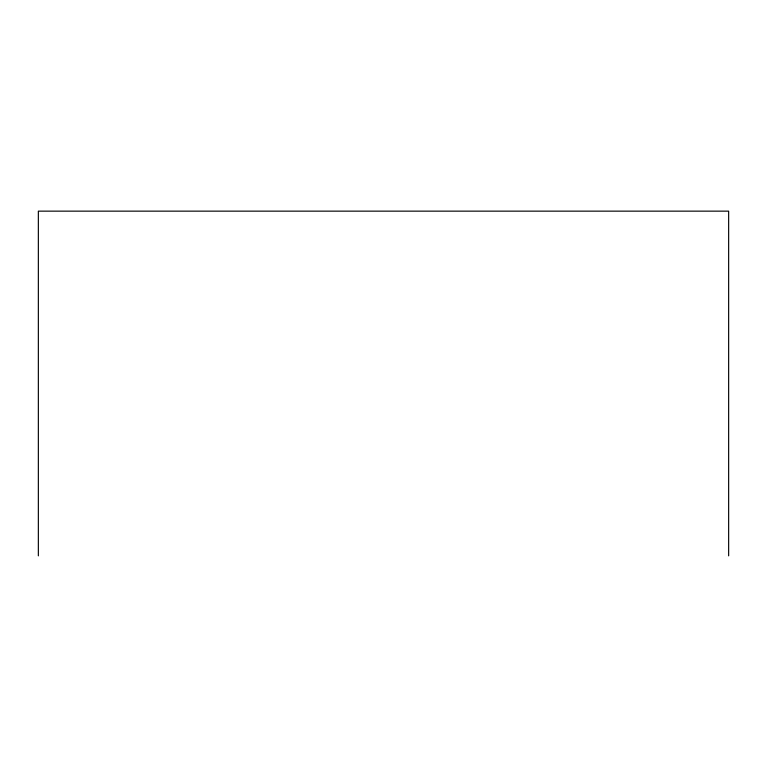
<?xml version="1.0" encoding="UTF-8"?>
<svg xmlns="http://www.w3.org/2000/svg" width="767" height="767" viewBox="0 0 767 767"><rect width="100%" height="100%" fill="white"/><g stroke="black" fill="none" stroke-linecap="round" stroke-linejoin="round"><path stroke-width="1.15" d="M728.65 555.854L728.65 211.146L38.35 211.146L38.35 555.854"/></g></svg>
